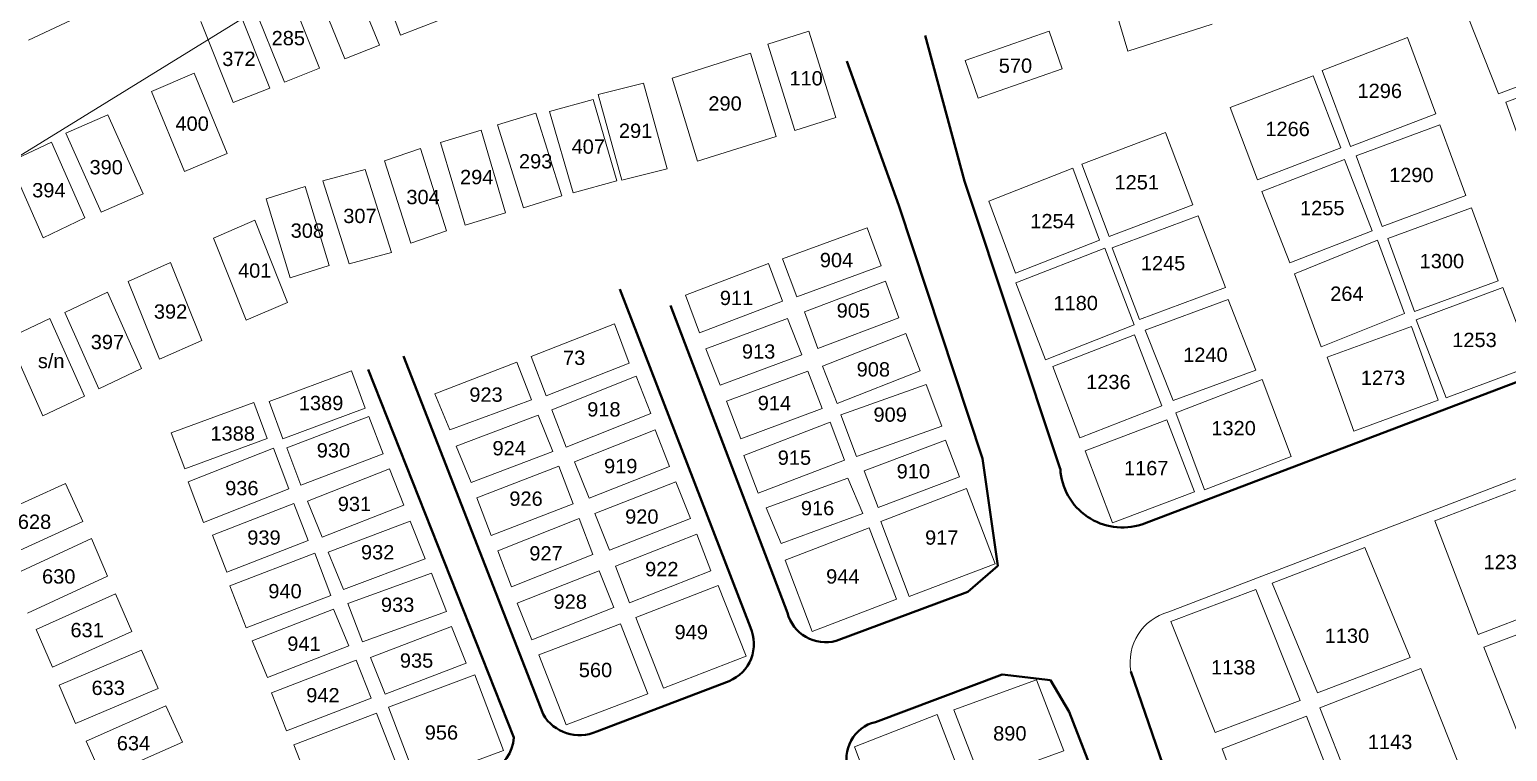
# Model space of a CAD drawing. Header units: inches. Extents: x 0 to 420, y 0 to 297.
# Drawn here: x 178.7 to 220.01, y 132.96 to 153.14 of the extents above; entities that cross this region are included whole.
import ezdxf

# ---------------------------------------------------------------- set-up
doc = ezdxf.new("R2010")
doc.units = ezdxf.units.IN
doc.header["$LTSCALE"] = 2.5
doc.header["$MEASUREMENT"] = 0
doc.layers.get('0').update_dxf_attribs({"lineweight": 0})
doc.layers.add('MALHA_COORDENADA4', color=10, linetype='Continuous', lineweight=0)
doc.layers.add('PEN 04', color=4, linetype='Continuous', lineweight=40)
doc.styles.get("Standard").update_dxf_attribs({"font": 'arial.ttf'})

msp = doc.modelspace()

# ---------------------------------------------------------------- linework, layer by layer
for p, q in [((187.564, 154.958, 3.752), (188.476, 152.704, 3.692)), ((188.231, 155.217, 3.78), (189.069, 152.985, 3.718)), ((186.595, 154.58, 3.744), (187.507, 152.325, 3.684)), ((185.902, 154.302, 3.772), (186.801, 152.067, 3.689)), ((184.512, 153.771, 3.763), (185.416, 151.5, 3.693)), ((184.921, 153.909, 3.768), (185.82, 151.675, 3.685)), ((178.666, 152.843, 2.975), (179.86, 153.401, 3.104)), ((183.486, 153.37, 3.674), (184.39, 151.099, 3.604)), ((189.069, 152.985, 3.718), (190.131, 153.399, 3.724)), ((209.402, 152.536, 3.792), (209.064, 153.663, 3.83)), ((209.402, 152.536, 3.792), (211.754, 153.294, 3.787)), ((218.919, 153.462, 2.197), (219.76, 151.346, 2.152)), ((199.332, 152.738, 3.814), (200.482, 153.101, 3.831)), ((200.482, 153.101, 3.831), (201.237, 150.683, 3.785)), ((204.855, 152.275, 3.78), (207.199, 153.094, 3.791)), ((207.558, 152.04, 3.528), (207.199, 153.094, 3.791)), ((217.221, 152.919, 2.286), (214.832, 152, 2.263)), ((217.221, 152.919, 2.286), (218.013, 150.789, 2.191)), ((187.507, 152.325, 3.684), (188.476, 152.704, 3.692)), ((196.659, 151.785, 3.795), (198.854, 152.481, 3.803)), ((198.854, 152.481, 3.803), (199.565, 150.156, 3.824)), ((199.332, 152.738, 3.814), (200.088, 150.319, 3.768)), ((185.82, 151.675, 3.685), (186.801, 152.067, 3.689)), ((205.214, 151.221, 3.517), (204.855, 152.275, 3.78)), ((205.214, 151.221, 3.517), (207.558, 152.04, 3.528)), ((219.76, 151.346, 2.152), (222.135, 152.243, 2.255)), ((183.295, 151.922, 3.481), (182.102, 151.41, 3.197)), ((184.223, 149.682, 3.322), (183.295, 151.922, 3.481)), ((194.587, 151.326, 3.748), (195.856, 151.642, 3.755)), ((195.856, 151.642, 3.755), (196.524, 149.245, 3.807)), ((196.659, 151.785, 3.795), (197.37, 149.459, 3.816)), ((212.255, 150.96, 2.273), (214.58, 151.85, 2.333)), ((214.58, 151.85, 2.333), (215.349, 149.833, 2.172)), ((214.832, 152, 2.263), (215.624, 149.87, 2.168)), ((219.965, 151.113, 2.156), (222.193, 151.947, 2.24)), ((183.03, 149.17, 3.038), (182.102, 151.41, 3.197)), ((185.416, 151.5, 3.693), (184.39, 151.099, 3.604)), ((194.587, 151.326, 3.748), (195.255, 148.928, 3.8)), ((191.776, 150.475, 3.707), (192.85, 150.809, 3.719)), ((192.85, 150.809, 3.719), (193.58, 148.492, 3.635)), ((193.233, 150.856, 3.717), (194.453, 151.191, 3.747)), ((193.233, 150.856, 3.717), (193.891, 148.582, 3.783)), ((194.453, 151.191, 3.747), (195.111, 148.917, 3.813)), ((212.255, 150.96, 2.273), (213.024, 148.943, 2.112)), ((220.696, 149.095, 2.008), (219.965, 151.113, 2.156)), ((179.714, 150.25, 2.966), (180.885, 150.763, 3.053)), ((180.885, 150.763, 3.053), (181.87, 148.547, 2.913)), ((191.776, 150.475, 3.707), (192.506, 148.159, 3.623)), ((200.088, 150.319, 3.768), (201.237, 150.683, 3.785)), ((218.013, 150.789, 2.191), (215.624, 149.87, 2.168)), ((218.122, 150.476, 2.13), (215.783, 149.608, 2.163)), ((218.122, 150.476, 2.13), (218.846, 148.508, 2.019)), ((179.308, 149.999, 2.817), (178.143, 149.445, 2.723)), ((179.308, 149.999, 2.817), (180.245, 147.878, 2.686)), ((179.714, 150.25, 2.966), (180.699, 148.034, 2.826)), ((190.186, 149.986, 3.686), (191.317, 150.328, 3.707)), ((190.186, 149.986, 3.686), (190.872, 147.679, 3.716)), ((191.317, 150.328, 3.707), (192.003, 148.021, 3.737)), ((197.37, 149.459, 3.816), (199.565, 150.156, 3.824)), ((210.449, 150.263, 2.315), (208.113, 149.379, 2.313)), ((211.214, 148.243, 2.171), (210.449, 150.263, 2.315)), ((184.223, 149.682, 3.322), (183.03, 149.17, 3.038)), ((188.621, 149.472, 3.66), (189.624, 149.818, 3.682)), ((189.624, 149.818, 3.682), (190.352, 147.515, 3.545)), ((213.024, 148.943, 2.112), (215.349, 149.833, 2.172)), ((215.783, 149.608, 2.163), (216.507, 147.641, 2.052)), ((178.143, 149.445, 2.723), (179.079, 147.324, 2.592)), ((186.896, 148.917, 3.586), (188.08, 149.232, 3.646)), ((188.08, 149.232, 3.646), (188.815, 146.914, 3.664)), ((188.621, 149.472, 3.66), (189.35, 147.17, 3.523)), ((195.255, 148.928, 3.8), (196.524, 149.245, 3.807)), ((207.858, 149.265, 2.267), (205.516, 148.341, 2.275)), ((207.858, 149.265, 2.267), (208.602, 147.252, 2.122)), ((208.877, 147.358, 2.169), (208.113, 149.379, 2.313)), ((213.148, 148.617, 2.094), (215.457, 149.512, 2.154)), ((215.457, 149.512, 2.154), (216.232, 147.515, 2.045)), ((186.399, 148.752, 3.527), (185.311, 148.407, 3.493)), ((186.399, 148.752, 3.527), (187.068, 146.55, 3.617)), ((186.896, 148.917, 3.586), (187.631, 146.598, 3.604)), ((193.891, 148.582, 3.783), (195.111, 148.917, 3.813)), ((180.699, 148.034, 2.826), (181.87, 148.547, 2.913)), ((185.311, 148.407, 3.493), (185.981, 146.205, 3.583)), ((192.506, 148.159, 3.623), (193.58, 148.492, 3.635)), ((205.516, 148.341, 2.275), (206.26, 146.329, 2.13)), ((213.148, 148.617, 2.094), (213.923, 146.621, 1.985)), ((218.846, 148.508, 2.019), (216.507, 147.641, 2.052)), ((190.872, 147.679, 3.716), (192.003, 148.021, 3.737)), ((211.214, 148.243, 2.171), (208.877, 147.358, 2.169)), ((211.362, 147.935, 2.166), (208.961, 147.044, 2.171)), ((212.124, 145.931, 2.027), (211.362, 147.935, 2.166)), ((219.004, 148.162, 2.02), (216.668, 147.303, 2.022)), ((219.004, 148.162, 2.02), (219.75, 146.116, 1.916)), ((180.245, 147.878, 2.686), (179.079, 147.324, 2.592)), ((183.841, 147.313, 2.998), (184.997, 147.811, 3.384)), ((184.997, 147.811, 3.384), (185.907, 145.516, 3.412)), ((189.35, 147.17, 3.523), (190.352, 147.515, 3.545)), ((202.109, 147.604, 2.243), (199.745, 146.731, 2.253)), ((202.109, 147.604, 2.243), (202.505, 146.541, 2.264)), ((213.923, 146.621, 1.985), (216.232, 147.515, 2.045)), ((183.841, 147.313, 2.998), (184.75, 145.018, 3.026)), ((208.602, 147.252, 2.122), (206.26, 146.329, 2.13)), ((214.054, 146.317, 1.972), (216.375, 147.251, 2.068)), ((216.375, 147.251, 2.068), (217.128, 145.206, 1.944)), ((216.668, 147.303, 2.022), (217.414, 145.257, 1.918)), ((187.631, 146.598, 3.604), (188.815, 146.914, 3.664)), ((199.745, 146.731, 2.253), (200.141, 145.668, 2.274)), ((206.265, 146.058, 2.17), (208.752, 147.03, 2.204)), ((208.752, 147.03, 2.204), (209.579, 144.884, 2.059)), ((209.723, 145.04, 2.032), (208.961, 147.044, 2.171)), ((181.456, 146.101, 2.641), (182.634, 146.627, 2.681)), ((182.634, 146.627, 2.681), (183.51, 144.453, 2.434)), ((187.068, 146.55, 3.617), (185.981, 146.205, 3.583)), ((197.036, 145.715, 2.247), (199.352, 146.603, 2.303)), ((199.352, 146.603, 2.303), (199.742, 145.553, 2.216)), ((202.505, 146.541, 2.264), (200.141, 145.668, 2.274)), ((214.054, 146.317, 1.972), (214.807, 144.271, 1.848)), ((181.456, 146.101, 2.641), (182.332, 143.927, 2.394)), ((202.625, 146.111, 2.17), (200.361, 145.255, 2.191)), ((202.625, 146.111, 2.17), (202.995, 145.085, 2.082)), ((206.265, 146.058, 2.17), (207.092, 143.913, 2.025)), ((212.124, 145.931, 2.027), (209.723, 145.04, 2.032)), ((219.75, 146.116, 1.916), (217.414, 145.257, 1.918)), ((219.886, 145.933, 1.903), (217.46, 145.027, 1.867)), ((219.886, 145.933, 1.903), (220.721, 143.753, 1.781)), ((180.879, 145.799, 2.613), (179.678, 145.232, 2.518)), ((180.879, 145.799, 2.613), (181.829, 143.67, 2.345)), ((184.75, 145.018, 3.026), (185.907, 145.516, 3.412)), ((197.036, 145.715, 2.247), (197.426, 144.665, 2.16)), ((197.426, 144.665, 2.16), (199.742, 145.553, 2.216)), ((212.2, 145.595, 2), (209.883, 144.738, 2.061)), ((212.981, 143.626, 1.869), (212.2, 145.595, 2)), ((178.105, 144.518, 2.441), (179.263, 145.066, 2.397)), ((179.263, 145.066, 2.397), (180.227, 142.895, 2.214)), ((179.678, 145.232, 2.518), (180.628, 143.104, 2.25)), ((197.598, 144.218, 2.156), (199.886, 145.066, 2.201)), ((199.886, 145.066, 2.201), (200.285, 144.05, 2.137)), ((200.361, 145.255, 2.191), (200.731, 144.228, 2.103)), ((202.995, 145.085, 2.082), (200.731, 144.228, 2.103)), ((214.807, 144.271, 1.848), (217.128, 145.206, 1.944)), ((217.46, 145.027, 1.867), (218.295, 142.848, 1.745)), ((195.044, 144.915, 2.198), (192.722, 144.002, 2.19)), ((195.044, 144.915, 2.198), (195.458, 143.815, 2.152)), ((203.189, 144.649, 2.062), (200.863, 143.734, 2.159)), ((203.189, 144.649, 2.062), (203.596, 143.605, 1.928)), ((207.092, 143.913, 2.025), (209.579, 144.884, 2.059)), ((207.3, 143.721, 1.957), (209.586, 144.612, 2.056)), ((210.347, 142.62, 1.937), (209.586, 144.612, 2.056)), ((210.665, 142.769, 1.93), (209.883, 144.738, 2.061)), ((214.971, 143.981, 1.83), (217.331, 144.84, 1.831)), ((217.331, 144.84, 1.831), (218.073, 142.781, 1.733)), ((178.105, 144.518, 2.441), (179.069, 142.347, 2.258)), ((182.332, 143.927, 2.394), (183.51, 144.453, 2.434)), ((197.598, 144.218, 2.156), (197.998, 143.202, 2.092)), ((192.317, 143.843, 2.199), (190.027, 142.963, 2.175)), ((192.728, 142.795, 2.121), (192.317, 143.843, 2.199)), ((192.722, 144.002, 2.19), (193.136, 142.902, 2.144)), ((195.458, 143.815, 2.152), (193.136, 142.902, 2.144)), ((197.998, 143.202, 2.092), (200.285, 144.05, 2.137)), ((214.971, 143.981, 1.83), (215.713, 141.921, 1.732)), ((181.829, 143.67, 2.345), (180.628, 143.104, 2.25)), ((187.697, 143.605, 2.35), (185.395, 142.749, 2.389)), ((187.697, 143.605, 2.35), (188.081, 142.561, 2.205)), ((195.657, 143.458, 2.1), (193.293, 142.513, 2.096)), ((196.062, 142.412, 2.028), (195.657, 143.458, 2.1)), ((198.175, 142.751, 1.98), (200.45, 143.598, 2.069)), ((200.45, 143.598, 2.069), (200.853, 142.55, 2.015)), ((200.863, 143.734, 2.159), (201.27, 142.69, 2.025)), ((203.596, 143.605, 1.928), (201.27, 142.69, 2.025)), ((208.06, 141.729, 1.838), (207.3, 143.721, 1.957)), ((210.54, 136.864, 1.473), (227.521, 143.385, 1.589)), ((212.981, 143.626, 1.869), (210.665, 142.769, 1.93)), ((213.157, 143.364, 1.866), (210.738, 142.428, 1.93)), ((213.961, 141.21, 1.738), (213.157, 143.364, 1.866)), ((220.721, 143.753, 1.781), (218.295, 142.848, 1.745)), ((190.027, 142.963, 2.175), (190.442, 141.958, 2.081)), ((203.761, 143.218, 1.947), (201.374, 142.376, 1.963)), ((203.761, 143.218, 1.947), (204.196, 142.055, 1.903)), ((179.069, 142.347, 2.258), (180.227, 142.895, 2.214)), ((182.656, 141.87, 2.254), (184.963, 142.715, 2.329)), ((184.963, 142.715, 2.329), (185.339, 141.708, 2.297)), ((185.395, 142.749, 2.389), (185.779, 141.705, 2.244)), ((188.081, 142.561, 2.205), (185.779, 141.705, 2.244)), ((190.442, 141.958, 2.081), (192.728, 142.795, 2.121)), ((198.175, 142.751, 1.98), (198.578, 141.702, 1.926)), ((198.578, 141.702, 1.926), (200.853, 142.55, 2.015)), ((208.06, 141.729, 1.838), (210.347, 142.62, 1.937)), ((215.713, 141.921, 1.732), (218.073, 142.781, 1.733)), ((188.182, 142.323, 2.263), (185.884, 141.451, 2.339)), ((188.182, 142.323, 2.263), (188.581, 141.282, 2.168)), ((190.624, 141.494, 2.055), (192.911, 142.359, 2.095)), ((193.326, 141.351, 2.08), (192.911, 142.359, 2.095)), ((193.698, 141.467, 2.024), (193.293, 142.513, 2.096)), ((196.062, 142.412, 2.028), (193.698, 141.467, 2.024)), ((198.667, 141.24, 1.915), (201.078, 142.166, 1.995)), ((201.078, 142.166, 1.995), (201.474, 141.106, 1.931)), ((201.374, 142.376, 1.963), (201.809, 141.212, 1.919)), ((210.49, 142.23, 1.901), (208.202, 141.369, 1.796)), ((210.49, 142.23, 1.901), (211.261, 140.219, 1.779)), ((211.542, 140.274, 1.802), (210.738, 142.428, 1.93)), ((182.656, 141.87, 2.254), (183.032, 140.863, 2.222)), ((196.187, 141.953, 2.011), (193.934, 141.061, 1.989)), ((196.59, 140.931, 1.891), (196.187, 141.953, 2.011)), ((204.196, 142.055, 1.903), (201.809, 141.212, 1.919)), ((183.032, 140.863, 2.222), (185.339, 141.708, 2.297)), ((183.129, 140.502, 2.22), (185.512, 141.445, 2.256)), ((185.512, 141.445, 2.256), (185.943, 140.306, 2.252)), ((185.884, 141.451, 2.339), (186.282, 140.41, 2.244)), ((191.039, 140.486, 2.04), (190.624, 141.494, 2.055)), ((191.039, 140.486, 2.04), (193.326, 141.351, 2.08)), ((204.299, 141.663, 1.853), (202.025, 140.806, 1.872)), ((204.299, 141.663, 1.853), (204.692, 140.641, 1.82)), ((208.202, 141.369, 1.796), (208.973, 139.358, 1.674)), ((188.581, 141.282, 2.168), (186.282, 140.41, 2.244)), ((191.201, 140.056, 2.028), (193.491, 140.936, 2.017)), ((193.894, 139.883, 1.955), (193.491, 140.936, 2.017)), ((194.337, 140.039, 1.869), (193.934, 141.061, 1.989)), ((196.59, 140.931, 1.891), (194.337, 140.039, 1.869)), ((198.667, 141.24, 1.915), (199.064, 140.179, 1.851)), ((199.064, 140.179, 1.851), (201.474, 141.106, 1.931)), ((213.961, 141.21, 1.738), (211.542, 140.274, 1.802)), ((183.129, 140.502, 2.22), (183.56, 139.364, 2.216)), ((188.755, 140.86, 2.112), (186.465, 139.961, 2.109)), ((188.755, 140.86, 2.112), (189.161, 139.852, 2.038)), ((196.767, 140.496, 1.88), (194.5, 139.618, 1.862)), ((197.172, 139.471, 1.827), (196.767, 140.496, 1.88)), ((199.291, 139.773, 1.792), (201.569, 140.603, 1.888)), ((201.569, 140.603, 1.888), (201.986, 139.612, 1.826)), ((202.025, 140.806, 1.872), (202.418, 139.785, 1.839)), ((204.692, 140.641, 1.82), (202.418, 139.785, 1.839)), ((179.699, 140.455, 2.066), (177.501, 139.45, 2.032)), ((179.699, 140.455, 2.066), (180.184, 139.388, 2.001)), ((183.56, 139.364, 2.216), (185.943, 140.306, 2.252)), ((204.891, 140.31, 1.795), (202.494, 139.392, 1.752)), ((204.891, 140.31, 1.795), (205.685, 138.209, 1.651)), ((211.261, 140.219, 1.779), (208.973, 139.358, 1.674)), ((220.722, 140.455, 1.499), (217.976, 139.41, 1.508)), ((183.808, 139.011, 2.19), (186.083, 139.894, 2.265)), ((186.083, 139.894, 2.265), (186.486, 138.86, 2.104)), ((186.465, 139.961, 2.109), (186.871, 138.954, 2.035)), ((189.161, 139.852, 2.038), (186.871, 138.954, 2.035)), ((191.604, 139.003, 1.966), (191.201, 140.056, 2.028)), ((191.604, 139.003, 1.966), (193.894, 139.883, 1.955)), ((199.291, 139.773, 1.792), (199.707, 138.781, 1.73)), ((180.184, 139.388, 2.001), (177.986, 138.382, 1.967)), ((189.332, 139.4, 2.017), (187.043, 138.538, 2.09)), ((189.332, 139.4, 2.017), (189.757, 138.351, 1.974)), ((191.785, 138.574, 1.895), (194.059, 139.471, 1.865)), ((194.441, 138.465, 1.786), (194.059, 139.471, 1.865)), ((194.905, 138.593, 1.809), (194.5, 139.618, 1.862)), ((197.172, 139.471, 1.827), (194.905, 138.593, 1.809)), ((199.707, 138.781, 1.73), (201.986, 139.612, 1.826)), ((202.494, 139.392, 1.752), (203.288, 137.291, 1.608)), ((219.19, 136.235, 1.344), (217.976, 139.41, 1.508)), ((180.424, 138.913, 1.983), (178.196, 137.885, 1.949)), ((180.424, 138.913, 1.983), (180.87, 137.861, 1.996)), ((183.808, 139.011, 2.19), (184.211, 137.977, 2.029)), ((184.211, 137.977, 2.029), (186.486, 138.86, 2.104)), ((197.351, 139.034, 1.827), (195.073, 138.141, 1.784)), ((197.745, 138.008, 1.778), (197.351, 139.034, 1.827)), ((199.821, 138.313, 1.734), (202.171, 139.211, 1.773)), ((202.171, 139.211, 1.773), (202.928, 137.216, 1.632)), ((184.298, 137.597, 2.009), (186.667, 138.503, 2.096)), ((186.667, 138.503, 2.096), (187.121, 137.326, 2.063)), ((187.043, 138.538, 2.09), (187.468, 137.488, 2.047)), ((192.167, 137.568, 1.816), (191.785, 138.574, 1.895)), ((192.167, 137.568, 1.816), (194.441, 138.465, 1.786)), ((216.022, 138.66, 1.416), (213.437, 137.668, 1.438)), ((217.29, 135.593, 1.288), (216.022, 138.66, 1.416)), ((189.757, 138.351, 1.974), (187.468, 137.488, 2.047)), ((192.327, 137.112, 1.795), (194.62, 138.014, 1.782)), ((195.033, 136.989, 1.694), (194.62, 138.014, 1.782)), ((195.466, 137.115, 1.735), (195.073, 138.141, 1.784)), ((197.745, 138.008, 1.778), (195.466, 137.115, 1.735)), ((199.821, 138.313, 1.734), (200.578, 136.317, 1.593)), ((205.685, 138.209, 1.651), (203.288, 137.291, 1.608)), ((180.87, 137.861, 1.996), (178.642, 136.833, 1.962)), ((184.298, 137.597, 2.009), (184.752, 136.42, 1.976)), ((189.935, 137.95, 1.966), (187.589, 137.1, 2.015)), ((189.935, 137.95, 1.966), (190.347, 136.88, 1.875)), ((197.947, 137.602, 1.762), (195.644, 136.706, 1.746)), ((198.725, 135.631, 1.552), (197.947, 137.602, 1.762)), ((214.705, 134.6, 1.31), (213.437, 137.668, 1.438)), ((181.1, 137.369, 1.876), (178.884, 136.373, 1.799)), ((181.1, 137.369, 1.876), (181.553, 136.313, 1.814)), ((184.752, 136.42, 1.976), (187.121, 137.326, 2.063)), ((200.578, 136.317, 1.593), (202.928, 137.216, 1.632)), ((210.605, 136.595, 1.216), (212.978, 137.491, 1.433)), ((214.216, 134.389, 1.422), (212.978, 137.491, 1.433)), ((221.937, 137.279, 1.335), (219.19, 136.235, 1.344)), ((184.921, 136.057, 1.946), (187.189, 136.943, 2.006)), ((187.189, 136.943, 2.006), (187.619, 135.919, 1.882)), ((187.589, 137.1, 2.015), (188.002, 136.03, 1.924)), ((190.347, 136.88, 1.875), (188.002, 136.03, 1.924)), ((192.74, 136.087, 1.707), (192.327, 137.112, 1.795)), ((192.74, 136.087, 1.707), (195.033, 136.989, 1.694)), ((221.987, 136.872, 1.195), (219.354, 135.883, 1.206)), ((178.884, 136.373, 1.799), (179.337, 135.318, 1.737)), ((190.49, 136.454, 1.811), (188.231, 135.592, 1.844)), ((190.49, 136.454, 1.811), (190.898, 135.431, 1.712)), ((192.932, 135.665, 1.69), (195.213, 136.534, 1.7)), ((195.978, 134.576, 1.527), (195.213, 136.534, 1.7)), ((196.422, 134.735, 1.536), (195.644, 136.706, 1.746)), ((211.843, 133.493, 1.205), (210.605, 136.595, 1.216)), ((181.553, 136.313, 1.814), (179.337, 135.318, 1.737)), ((184.921, 136.057, 1.946), (185.351, 135.034, 1.822)), ((181.827, 135.796, 1.817), (179.519, 134.816, 1.731)), ((181.827, 135.796, 1.817), (182.292, 134.724, 1.79)), ((185.351, 135.034, 1.822), (187.619, 135.919, 1.882)), ((188.231, 135.592, 1.844), (188.639, 134.568, 1.745)), ((193.696, 133.707, 1.517), (192.932, 135.665, 1.69)), ((198.725, 135.631, 1.552), (196.422, 134.735, 1.536)), ((217.29, 135.593, 1.288), (214.705, 134.6, 1.31)), ((220.463, 133.07, 1.154), (219.354, 135.883, 1.206)), ((185.463, 134.6, 1.816), (187.83, 135.511, 1.878)), ((187.83, 135.511, 1.878), (188.248, 134.454, 1.796)), ((190.898, 135.431, 1.712), (188.639, 134.568, 1.745)), ((191.147, 135.107, 1.714), (188.734, 134.206, 1.68)), ((191.147, 135.107, 1.714), (191.947, 132.995, 1.517)), ((217.588, 135.284, 1.378), (214.763, 134.185, 1.289)), ((217.588, 135.284, 1.378), (218.762, 132.316, 1.245)), ((179.519, 134.816, 1.731), (179.984, 133.744, 1.704)), ((182.292, 134.724, 1.79), (179.984, 133.744, 1.704)), ((206.842, 134.963, 1.416), (204.533, 134.128, 1.396)), ((207.607, 132.979, 1.272), (206.842, 134.963, 1.416)), ((185.463, 134.6, 1.816), (185.881, 133.543, 1.734)), ((185.881, 133.543, 1.734), (188.248, 134.454, 1.796)), ((193.696, 133.707, 1.517), (195.978, 134.576, 1.527)), ((211.843, 133.493, 1.205), (214.216, 134.389, 1.422)), ((180.274, 133.248, 1.609), (182.506, 134.24, 1.705)), ((182.968, 133.225, 1.689), (182.506, 134.24, 1.705)), ((186.086, 133.148, 1.661), (188.396, 134.032, 1.693)), ((188.396, 134.032, 1.693), (189.18, 132.023, 1.46)), ((188.734, 134.206, 1.68), (189.534, 132.093, 1.483)), ((201.758, 133.089, 1.359), (204.067, 133.997, 1.343)), ((204.067, 133.997, 1.343), (204.842, 131.972, 1.239)), ((205.298, 132.144, 1.252), (204.533, 134.128, 1.396)), ((212.032, 133.039, 1.217), (214.396, 133.954, 1.24)), ((215.499, 131.112, 1.07), (214.396, 133.954, 1.24)), ((214.763, 134.185, 1.289), (215.937, 131.217, 1.156)), ((180.735, 132.233, 1.593), (180.274, 133.248, 1.609)), ((180.735, 132.233, 1.593), (182.968, 133.225, 1.689)), ((186.086, 133.148, 1.661), (186.871, 131.139, 1.428)), ((201.758, 133.089, 1.359), (202.533, 131.064, 1.255)), ((213.135, 130.196, 1.047), (212.032, 133.039, 1.217)), ((191.947, 132.995, 1.517), (189.534, 132.093, 1.483)), ((207.607, 132.979, 1.272), (205.298, 132.144, 1.252))]:
    msp.add_line(p, q)
msp.add_arc((210.911, 135.462, 1.473), 1.45, 104.7971, 190.5733)
at = {"layer": 'MALHA_COORDENADA4'}
msp.add_line((12.44, 47.224), (327.94, 241.848), dxfattribs=at)
at = {"layer": 'PEN 04'}
for p, q in [((204.831, 148.906, 1.961), (203.732, 152.976, 3.809)), ((202.998, 148.221, 1.964), (201.545, 152.261, 3.818)), ((207.511, 140.863, 1.428), (204.831, 148.906, 1.961)), ((202.998, 148.221, 1.964), (205.337, 141.15, 1.516)), ((195.198, 145.884, 1.964), (198.849, 136.432, 1.297)), ((199.884, 136.842, 1.307), (196.616, 145.429, 1.899)), ((226.832, 145.783, 1.764), (209.787, 139.312, 1.32)), ((193.05, 134.004, 1.229), (189.148, 144.014, 1.976)), ((188.164, 143.638, 1.954), (192.233, 133.355, 1.207)), ((205.763, 138.148, 1.315), (205.337, 141.15, 1.516)), ((204.923, 137.426, 1.271), (205.763, 138.148, 1.315)), ((204.923, 137.426, 1.271), (201.243, 136.057, 1.196)), ((202.341, 133.787, 1.422), (205.883, 135.115, 1.436)), ((205.883, 135.115, 1.436), (207.239, 134.953, 1.413)), ((209.485, 135.196, 1.429), (211.489, 129.376, 1.008)), ((198.255, 134.932, 1.169), (194.551, 133.521, 1.141)), ((207.239, 134.953, 1.413), (207.76, 134.072, 1.365)), ((207.76, 134.072, 1.365), (209.83, 128.749, 0.953))]:
    msp.add_line(p, q, dxfattribs=at)
for centre, radius, start, end in [((209.243, 140.958, 1.428), 1.734, 183.1478, 288.2987), ((200.949, 137.117, 1.307), 1.101, 194.481, 285.4903), ((197.817, 135.973, 1.297), 1.129, 292.816, 23.9641), ((194.071, 134.602, 1.229), 1.183, 210.3396, 293.981), ((202.584, 132.761, 1.422), 1.053, 103.3183, 198.7735), ((191.088, 133.424, 1.139), 1.147, 294.2313, 356.5491)]:
    msp.add_arc(centre, radius, start, end, dxfattribs=at)

# ---------------------------------------------------------------- texts
for s, p in [('285', (185.463, 152.703)), ('372', (184.082, 152.123)), ('570', (205.79, 151.933)), ('110', (199.937, 151.58)), ('1296', (215.82, 151.228)), ('290', (197.672, 150.876)), ('400', (182.774, 150.312)), ('291', (195.172, 150.112)), ('1266', (213.243, 150.164)), ('407', (193.848, 149.671)), ('293', (192.377, 149.26)), ('390', (180.372, 149.095)), ('294', (190.73, 148.82)), ('1290', (216.703, 148.878)), ('394', (178.768, 148.452)), ('1251', (209.026, 148.673)), ('304', (189.23, 148.261)), ('1255', (214.212, 147.953)), ('307', (187.465, 147.733)), ('1254', (206.672, 147.588)), ('308', (185.995, 147.322)), ('904', (200.788, 146.499)), ('1245', (209.762, 146.411)), ('1300', (217.556, 146.47)), ('401', (184.524, 146.206)), ('911', (197.993, 145.441)), ('264', (215.056, 145.559)), ('392', (182.171, 145.06)), ('905', (201.259, 145.089)), ('1180', (207.319, 145.297)), ('397', (180.406, 144.208)), ('1253', (218.468, 144.267)), ('913', (198.61, 143.943)), ('1240', (210.946, 143.852)), ('73', (193.609, 143.767)), ('908', (201.818, 143.443)), ('1236', (208.232, 143.093)), ('1273', (215.909, 143.21)), ('923', (190.99, 142.738)), ('1389', (186.224, 142.503)), ('918', (194.285, 142.327)), ('914', (199.052, 142.503)), ('909', (202.288, 142.18)), ('1320', (211.733, 141.801)), ('1388', (183.752, 141.651)), ('930', (186.724, 141.181)), ('924', (191.637, 141.24)), ('915', (199.611, 140.976)), ('919', (194.756, 140.741)), ('910', (202.936, 140.594)), ('1167', (209.291, 140.684)), ('936', (184.164, 140.124)), ('931', (187.312, 139.683)), ('926', (192.108, 139.83)), ('920', (195.345, 139.33)), ('916', (200.258, 139.565)), ('628', (178.368, 139.184)), ('939', (184.782, 138.743)), ('917', (203.73, 138.743)), ('932', (187.96, 138.332)), ('927', (192.667, 138.302)), ('1235', (219.344, 138.059)), ('630', (179.045, 137.656)), ('922', (195.904, 137.861)), ('944', (200.964, 137.656)), ('940', (185.37, 137.244)), ('933', (188.519, 136.863)), ('928', (193.344, 136.951)), ('631', (179.839, 136.157)), ('949', (196.727, 136.099)), ('1130', (214.901, 135.998)), ('941', (185.9, 135.776)), ('935', (189.048, 135.305)), ('1138', (211.723, 135.116)), ('560', (194.05, 135.041)), ('633', (180.428, 134.542)), ('942', (186.43, 134.336)), ('956', (189.743, 133.294)), ('890', (205.633, 133.269)), ('634', (181.134, 132.995)), ('1143', (216.107, 133.03))]:
    msp.add_text(s, height=0.4).set_placement(p)
at = {"color": 4}
msp.add_text('s/n', height=0.4, dxfattribs=at).set_placement((178.927, 143.678))

doc.saveas('drawing.dxf')
